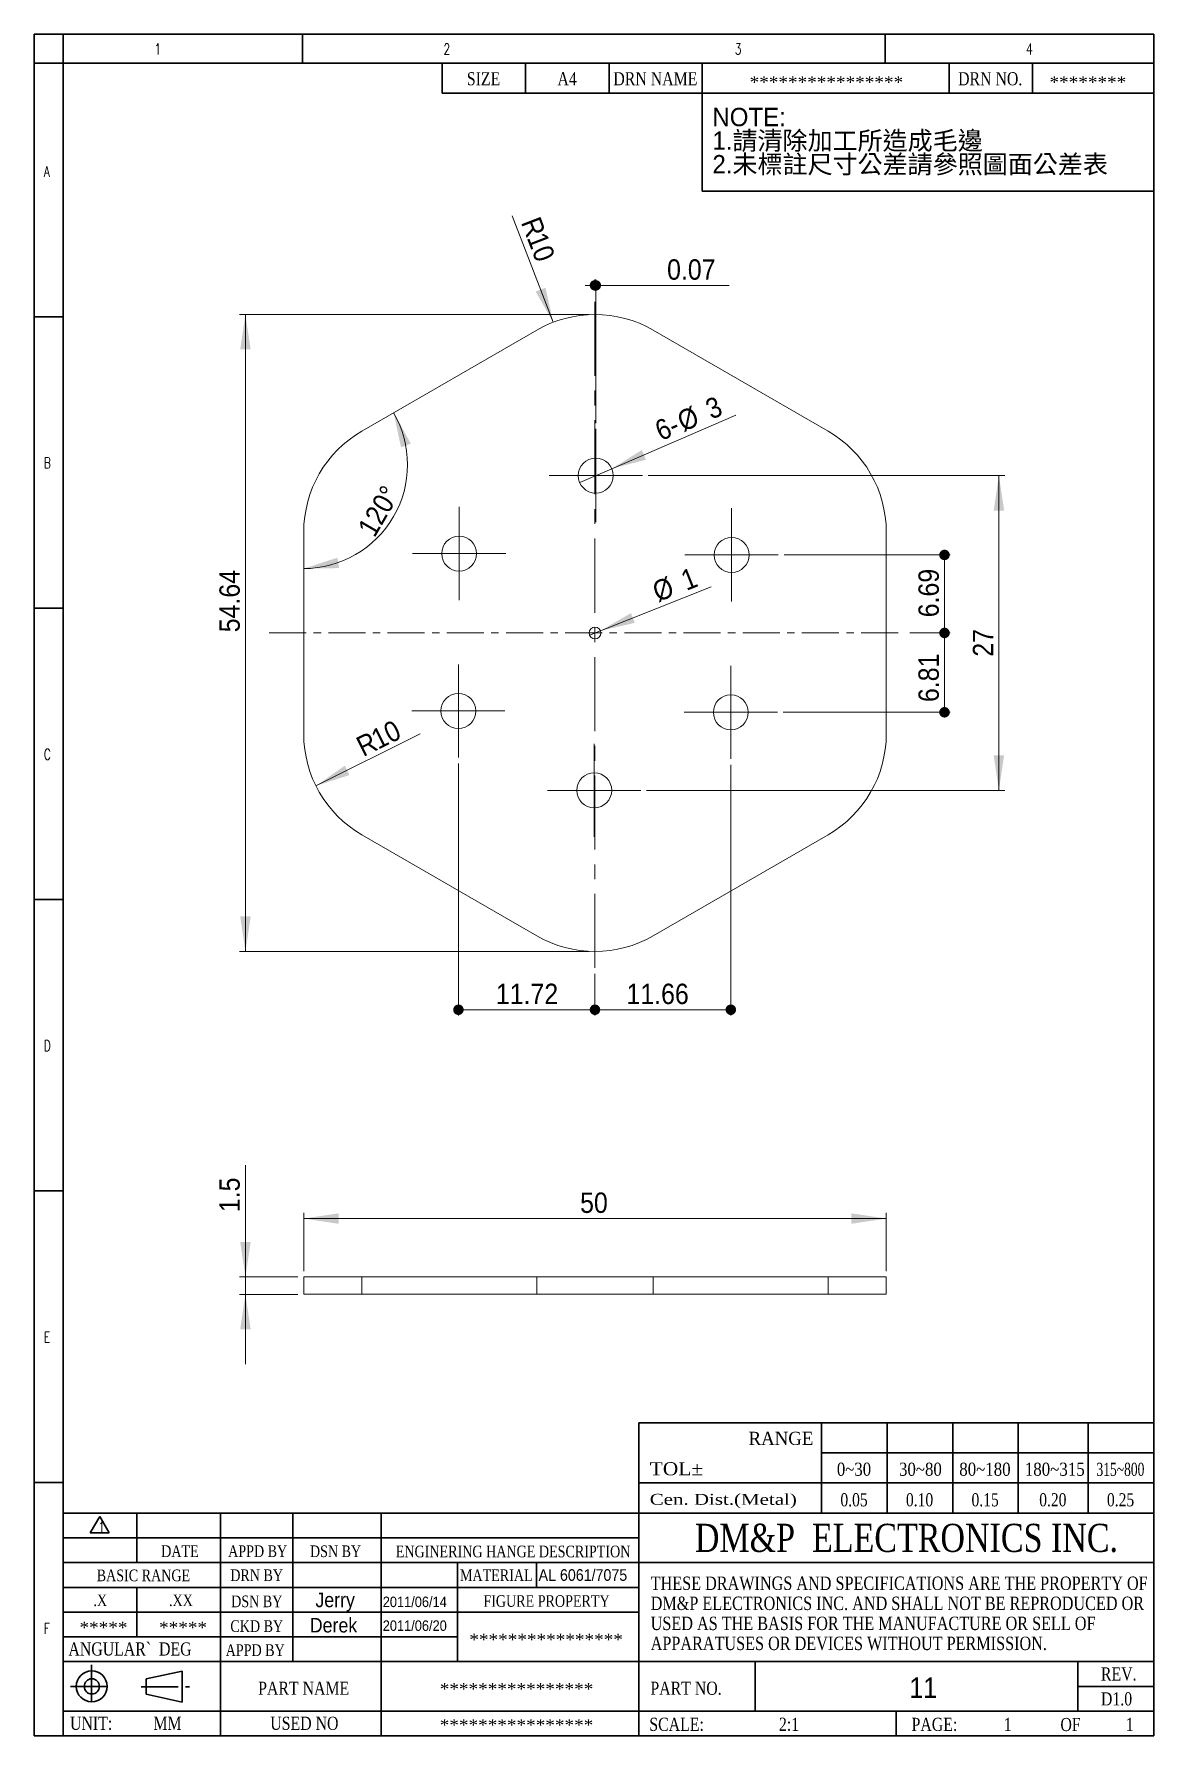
# Model space of a CAD drawing. Header units: millimetres. Extents: x 10 to 202, y 2 to 295.
import ezdxf

# ---------------------------------------------------------------- set-up
doc = ezdxf.new("R2010")
doc.units = ezdxf.units.MM
doc.linetypes.add('CENTER', pattern=[10.16, 6.35, -1.27, 1.27, -1.27])
doc.linetypes.add('CENTERX2', pattern=[20.32, 12.7, -2.54, 2.54, -2.54])
doc.layers.add('SLD-0', color=179, linetype='Continuous')
for name, color, linetype, lineweight in [('中心線2', 1, 'CENTER', 15), ('尺寸標柱線', 3, 'Continuous', 15), ('文字線性', 179, 'Continuous', 15)]:
    doc.layers.add(name, color=color, linetype=linetype, lineweight=lineweight)
doc.styles.add('SLDTEXTSTYLE0', font='GOTHIC.TTF', dxfattribs={"width": 0.913})
doc.styles.add('SLDTEXTSTYLE1', font='')
doc.styles.add('SLDTEXTSTYLE10', font='times.ttf', dxfattribs={"width": 1.26888})
doc.styles.add('SLDTEXTSTYLE11', font='times.ttf', dxfattribs={"width": 0.786331})
doc.styles.add('SLDTEXTSTYLE12', font='times.ttf', dxfattribs={"width": 0.8})
doc.styles.add('SLDTEXTSTYLE13', font='times.ttf', dxfattribs={"width": 1.090687})
doc.styles.add('SLDTEXTSTYLE14', font='txt_____.ttf', dxfattribs={"width": 0.75})
doc.styles.add('SLDTEXTSTYLE15', font='txt_____.ttf', dxfattribs={"width": 0.7})
doc.styles.add('SLDTEXTSTYLE2', font='', dxfattribs={"bigfont": 'bigfont'})
doc.styles.add('SLDTEXTSTYLE3', font='times.ttf', dxfattribs={"width": 0.950828})
doc.styles.add('SLDTEXTSTYLE4', font='times.ttf', dxfattribs={"width": 1.081739})
doc.styles.add('SLDTEXTSTYLE5', font='times.ttf', dxfattribs={"width": 0.846979})
doc.styles.add('SLDTEXTSTYLE6', font='times.ttf', dxfattribs={"width": 0.850598})
doc.styles.add('SLDTEXTSTYLE7', font='times.ttf', dxfattribs={"width": 0.853029})
doc.styles.add('SLDTEXTSTYLE8', font='times.ttf', dxfattribs={"width": 0.854773})
doc.styles.add('SLDTEXTSTYLE9', font='times.ttf', dxfattribs={"width": 0.683818})
doc.styles.get('SLDTEXTSTYLE1').set_extended_font_data('新細明體')
doc.styles.get('SLDTEXTSTYLE2').set_extended_font_data('新細明體')
doc.dimstyles.new('SLDDIMSTYLE0', dxfattribs={"dimtxt": 3.5, "dimasz": 1.8, "dimexe": 0, "dimexo": 0.0625, "dimgap": 0.875, "dimtad": 2, "dimlfac": 0.5, "dimrnd": 1e-09, "dimzin": 12, "dimdsep": 46, "dimtxsty": 'SLDTEXTSTYLE0', "dimblk1": 'DOT', "dimblk2": 'DOT', "dimsah": 1, "dimcen": 0.09, "dimadec": 0, "dimazin": 0, "dimtfac": 1, "dimtofl": 0, "dimtmove": 0, "dimatfit": 3, "dimldrblk": 'DOT', "dimfxl": 0, "dimtolj": 1, "dimtzin": 12, "dimarcsym": 0})
doc.dimstyles.new('SLDDIMSTYLE1', dxfattribs={"dimtxt": 3.5, "dimasz": 6, "dimexe": 0, "dimexo": 0.0625, "dimgap": 0.875, "dimtad": 2, "dimlfac": 0.5, "dimrnd": 1e-09, "dimzin": 12, "dimdsep": 46, "dimtxsty": 'SLDTEXTSTYLE0', "dimsah": 1, "dimcen": 0.09, "dimadec": 0, "dimazin": 0, "dimtfac": 1, "dimtofl": 0, "dimtmove": 0, "dimatfit": 3, "dimfxl": 0, "dimtolj": 1, "dimtzin": 12, "dimarcsym": 0})
doc.dimstyles.new('SLDDIMSTYLE2', dxfattribs={"dimtxt": 3.5, "dimasz": 6, "dimexe": 0, "dimexo": 0.0625, "dimgap": 0.875, "dimtad": 2, "dimlfac": 0.5, "dimrnd": 1e-09, "dimzin": 12, "dimdsep": 46, "dimtxsty": 'SLDTEXTSTYLE0', "dimsah": 1, "dimcen": 0.09, "dimadec": 0, "dimazin": 0, "dimtfac": 1, "dimtofl": 0, "dimtmove": 0, "dimatfit": 3, "dimfxl": 0, "dimtolj": 1, "dimtzin": 12, "dimarcsym": 0})
doc.dimstyles.new('SLDDIMSTYLE3', dxfattribs={"dimtxt": 3.5, "dimasz": 6, "dimexe": 0, "dimexo": 0.0625, "dimgap": 0.875, "dimtad": 2, "dimlfac": 0.5, "dimrnd": 1e-09, "dimzin": 12, "dimdsep": 46, "dimtxsty": 'SLDTEXTSTYLE0', "dimsah": 1, "dimcen": 0.09, "dimadec": 0, "dimazin": 0, "dimtfac": 1, "dimtmove": 0, "dimatfit": 3, "dimfxl": 0, "dimtolj": 1, "dimtzin": 12, "dimarcsym": 0})
doc.dimstyles.new('SLDDIMSTYLE4', dxfattribs={"dimtxt": 3.5, "dimasz": 6, "dimexe": 0, "dimexo": 0.0625, "dimgap": 0.875, "dimtad": 2, "dimlfac": 0.5, "dimrnd": 1e-09, "dimzin": 12, "dimdsep": 46, "dimtxsty": 'SLDTEXTSTYLE0', "dimsah": 1, "dimcen": 0.09, "dimadec": 0, "dimazin": 0, "dimtfac": 1, "dimtmove": 0, "dimatfit": 3, "dimfxl": 0, "dimtolj": 1, "dimtzin": 12, "dimarcsym": 0})
doc.dimstyles.new('SLDDIMSTYLE5', dxfattribs={"dimtxt": 3.5, "dimasz": 6, "dimexe": 0, "dimexo": 0.0625, "dimgap": 0.875, "dimtad": 2, "dimdec": 4, "dimlfac": 0.5, "dimzin": 12, "dimdsep": 46, "dimtxsty": 'SLDTEXTSTYLE0', "dimsah": 1, "dimcen": 0.09, "dimazin": 0, "dimtfac": 1, "dimtofl": 0, "dimtmove": 0, "dimatfit": 3, "dimfxl": 0, "dimtolj": 1, "dimtzin": 12, "dimarcsym": 0})
doc.dimstyles.new('SLDDIMSTYLE6', dxfattribs={"dimtxt": 3.5, "dimasz": 6, "dimexe": 0, "dimexo": 0.0625, "dimgap": 0.875, "dimtad": 2, "dimlfac": 0.5, "dimrnd": 1e-09, "dimzin": 12, "dimdsep": 46, "dimtxsty": 'SLDTEXTSTYLE0', "dimsah": 1, "dimcen": 0.09, "dimadec": 0, "dimazin": 0, "dimtfac": 1, "dimtofl": 0, "dimtmove": 0, "dimatfit": 3, "dimfxl": 0, "dimtolj": 1, "dimtzin": 12, "dimarcsym": 0})
doc.dimstyles.new('SLDDIMSTYLE7', dxfattribs={"dimtxt": 3.5, "dimasz": 6, "dimexe": 0, "dimexo": 0.0625, "dimgap": 0.875, "dimtad": 2, "dimdec": 1, "dimlfac": 0.5, "dimrnd": 1e-09, "dimzin": 12, "dimdsep": 46, "dimtxsty": 'SLDTEXTSTYLE0', "dimsah": 1, "dimcen": 0.09, "dimadec": 0, "dimazin": 0, "dimtfac": 1, "dimtdec": 1, "dimtofl": 0, "dimtmove": 0, "dimatfit": 3, "dimfxl": 0, "dimtolj": 1, "dimtzin": 12, "dimarcsym": 0})

# ---------------------------------------------------------------- blocks, each defined once
blk = doc.blocks.new('SW_NOTE_0')
at = {"layer": '文字線性', "color": 0, "char_height": 3.5, "attachment_point": 1}
for s, insert, style in [('NOTE:', (0, 4.37), 'SLDTEXTSTYLE1'), ('1.請清除加工所造成毛邊', (0, -0.13), 'SLDTEXTSTYLE2'), ('2.未標註尺寸公差請參照圖面公差表', (0, -4.63), 'SLDTEXTSTYLE2')]:
    blk.add_mtext(s, dxfattribs=dict(at, insert=insert, style=style))
blk = doc.blocks.new('SW_NOTE_1')
at = {"layer": 'SLD-0', "color": 0, "char_height": 2.3, "attachment_point": 1, "style": 'SLDTEXTSTYLE12'}
for s, insert in [('THESE DRAWINGS AND SPECIFICATIONS ARE THE PROPERTY OF', (0, 3.02)), ('DM&P ELECTRONICS INC. AND SHALL NOT BE REPRODUCED OR ', (0, -0.42)), ('USED AS THE BASIS FOR THE MANUFACTURE OR SELL OF ', (0, -3.86)), ('APPARATUSES OR DEVICES WITHOUT PERMISSION.', (0, -7.29))]:
    blk.add_mtext(s, dxfattribs=dict(at, insert=insert))
blk = doc.blocks.new('_DOT')
at = {"color": 0, "linetype": 'ByBlock', "lineweight": -2}
blk.add_line((-0.5, 0), (-1, 0), dxfattribs=at)
at = {"color": 0, "linetype": 'ByBlock', "const_width": 0.5}
blk.add_lwpolyline([(-0.25, 0, 1), (0.25, 0, 1)], format="xyb", close=True, dxfattribs=at)
blk = doc.blocks.new('*D4')
at = {"layer": '尺寸標柱線', "color": 5}
for p, q in [((138.74, 205.13), (167.29, 205.13)), ((166.29, 191.74), (166.29, 205.13)), ((160.36, 191.74), (167.29, 191.74))]:
    blk.add_line(p, q, dxfattribs=at)
at = {"layer": '尺寸標柱線', "color": 5, "xscale": 1.8, "yscale": 1.8}
for p, rotation in [((166.29, 205.13, 0.2), 90.0000000000004), ((166.29, 191.74, 0.2), 270.0000000000004)]:
    blk.add_blockref('_DOT', p, dxfattribs=dict(at, rotation=rotation))
at = {"layer": '尺寸標柱線', "color": 5, "insert": (161.82, 194.43), "char_height": 3.5, "attachment_point": 1, "rotation": 90, "style": 'SLDTEXTSTYLE0'}
blk.add_mtext('6.69', dxfattribs=at)
blk = doc.blocks.new('*D5')
at = {"layer": '尺寸標柱線', "color": 5}
for p, q in [((160.36, 191.74), (167.29, 191.74)), ((166.29, 178.13), (166.29, 191.74)), ((138.61, 178.13), (167.29, 178.13))]:
    blk.add_line(p, q, dxfattribs=at)
at = {"layer": '尺寸標柱線', "color": 5, "xscale": 1.8, "yscale": 1.8}
for p, rotation in [((166.29, 191.74, 0.2), 90.0000000000004), ((166.29, 178.13, 0.2), 270.0000000000004)]:
    blk.add_blockref('_DOT', p, dxfattribs=dict(at, rotation=rotation))
at = {"layer": '尺寸標柱線', "color": 5, "insert": (161.82, 179.89), "char_height": 3.5, "attachment_point": 1, "rotation": 90, "style": 'SLDTEXTSTYLE0'}
blk.add_mtext('6.81', dxfattribs=at)
blk = doc.blocks.new('*D6')
at = {"layer": '尺寸標柱線', "color": 5}
for p, q in [((105.29, 246.38), (45.29, 246.38)), ((46.29, 137.1), (46.29, 246.38)), ((105.29, 137.1), (45.29, 137.1))]:
    blk.add_line(p, q, dxfattribs=at)
for points in [[(46.29, 246.38), (45.39, 240.38), (47.19, 240.38)], [(46.29, 137.1), (47.19, 143.1), (45.39, 143.1)]]:
    blk.add_solid(points, dxfattribs=at)
at = {"layer": '尺寸標柱線', "color": 5, "insert": (41.82, 191.86), "char_height": 3.5, "attachment_point": 1, "rotation": 90, "style": 'SLDTEXTSTYLE0'}
blk.add_mtext('54.64', dxfattribs=at)
blk = doc.blocks.new('*D7')
at = {"layer": '尺寸標柱線', "color": 5}
blk.add_line((99.11, 245.05), (92.08, 263.32), dxfattribs=at)
blk.add_solid([(99.11, 245.05), (97.8, 250.97), (96.12, 250.32)], dxfattribs=at)
at = {"layer": '尺寸標柱線', "color": 5, "char_height": 3.5, "attachment_point": 1, "rotation": 291.0498, "style": 'SLDTEXTSTYLE0'}
for s, insert in [('R', (96.81, 263.45)), ('10', (97.83, 260.8))]:
    blk.add_mtext(s, dxfattribs=dict(at, insert=insert))
blk = doc.blocks.new('*D8')
at = {"layer": '尺寸標柱線', "color": 5}
for p, q in [((82.85, 169.35), (82.85, 126.1)), ((106.29, 133.26), (106.29, 126.1)), ((82.85, 127.1), (106.29, 127.1))]:
    blk.add_line(p, q, dxfattribs=at)
at = {"layer": '尺寸標柱線', "color": 5, "xscale": 1.8, "yscale": 1.8, "rotation": 180.0000000000004}
blk.add_blockref('_DOT', (82.85, 127.1, -1.3), dxfattribs=at)
at = {"layer": '尺寸標柱線', "color": 5, "xscale": 1.8, "yscale": 1.8}
blk.add_blockref('_DOT', (106.29, 127.1, -1.3), dxfattribs=at)
at = {"layer": '尺寸標柱線', "color": 5, "insert": (89.28, 131.57), "char_height": 3.5, "attachment_point": 1, "style": 'SLDTEXTSTYLE0'}
blk.add_mtext('11.72', dxfattribs=at)
blk = doc.blocks.new('*D9')
at = {"layer": '尺寸標柱線', "color": 5}
for p, q in [((129.61, 169.13), (129.61, 126.1)), ((106.29, 133.26), (106.29, 126.1)), ((106.29, 127.1), (129.61, 127.1))]:
    blk.add_line(p, q, dxfattribs=at)
at = {"layer": '尺寸標柱線', "color": 5, "xscale": 1.8, "yscale": 1.8, "rotation": 180.0000000000004}
blk.add_blockref('_DOT', (106.29, 127.1, -1.3), dxfattribs=at)
at = {"layer": '尺寸標柱線', "color": 5, "xscale": 1.8, "yscale": 1.8}
blk.add_blockref('_DOT', (129.61, 127.1, -1.3), dxfattribs=at)
at = {"layer": '尺寸標柱線', "color": 5, "insert": (111.7, 131.57), "char_height": 3.5, "attachment_point": 1, "style": 'SLDTEXTSTYLE0'}
blk.add_mtext('11.66', dxfattribs=at)
blk = doc.blocks.new('*D10')
at = {"layer": '尺寸標柱線', "color": 5}
for p, q in [((106.29, 250.69), (106.29, 252.38)), ((106.29, 251.38), (106.43, 251.38)), ((106.43, 227.74), (106.43, 252.38)), ((106.43, 251.38), (129.3, 251.38))]:
    blk.add_line(p, q, dxfattribs=at)
at = {"layer": '尺寸標柱線', "color": 5, "xscale": 1.8, "yscale": 1.8}
blk.add_blockref('_DOT', (106.43, 251.38, -1.3), dxfattribs=at)
at = {"layer": '尺寸標柱線', "color": 5, "xscale": 1.8, "yscale": 1.8, "rotation": 180.0000000000004}
blk.add_blockref('_DOT', (106.29, 251.38, -1.3), dxfattribs=at)
at = {"layer": '尺寸標柱線', "color": 5, "insert": (118.67, 255.85), "char_height": 3.5, "attachment_point": 1, "style": 'SLDTEXTSTYLE0'}
blk.add_mtext('0.07', dxfattribs=at)
blk = doc.blocks.new('*D11')
at = {"layer": '尺寸標柱線', "color": 5}
for p, q in [((115.43, 218.74), (176.63, 218.74)), ((175.63, 164.74), (175.63, 218.74)), ((115.16, 164.74), (176.63, 164.74))]:
    blk.add_line(p, q, dxfattribs=at)
for points in [[(175.63, 218.74), (174.73, 212.74), (176.53, 212.74)], [(175.63, 164.74), (176.53, 170.74), (174.73, 170.74)]]:
    blk.add_solid(points, dxfattribs=at)
at = {"layer": '尺寸標柱線', "color": 5, "insert": (171.16, 187.67), "char_height": 3.5, "attachment_point": 1, "rotation": 90, "style": 'SLDTEXTSTYLE0'}
blk.add_mtext('27', dxfattribs=at)
blk = doc.blocks.new('*D12')
at = {"layer": '尺寸標柱線', "color": 5}
for q in [(130.49, 229.1), (103.67, 217.55)]:
    blk.add_line((109.18, 219.93), q, dxfattribs=at)
blk.add_solid([(109.18, 219.93), (115.05, 221.47), (114.34, 223.13)], dxfattribs=at)
at = {"layer": '尺寸標柱線', "color": 5, "char_height": 3.5, "attachment_point": 1, "rotation": 23.2962, "style": 'SLDTEXTSTYLE0'}
for s, insert in [('%%c', (120.05, 229.44)), ('3', (124.9, 231.53)), ('6-', (116.23, 227.86))]:
    blk.add_mtext(s, dxfattribs=dict(at, insert=insert))
blk = doc.blocks.new('*D13')
at = {"layer": '尺寸標柱線', "color": 5}
for q in [(126.21, 199.63), (105.36, 191.37)]:
    blk.add_line((107.22, 192.11), q, dxfattribs=at)
blk.add_solid([(107.22, 192.11), (113.13, 193.48), (112.47, 195.15)], dxfattribs=at)
at = {"layer": '尺寸標柱線', "color": 5, "char_height": 3.5, "attachment_point": 1, "rotation": 21.6001, "style": 'SLDTEXTSTYLE0'}
for s, insert in [('%%c', (115.8, 200.27)), ('1', (120.7, 202.21))]:
    blk.add_mtext(s, dxfattribs=dict(at, insert=insert))
blk = doc.blocks.new('*D14')
at = {"layer": '尺寸標柱線', "color": 5}
blk.add_arc((56.29, 220.61), 17.82, 270, 30, dxfattribs=at)
for points in [[(71.73, 229.52), (73, 223.59), (74.69, 224.22)], [(56.29, 202.79), (62.36, 202.87), (62.07, 204.65)]]:
    blk.add_solid(points, dxfattribs=at)
at = {"layer": '尺寸標柱線', "color": 5, "insert": (65.41, 209.73), "char_height": 3.5, "attachment_point": 1, "rotation": 59.7814, "style": 'SLDTEXTSTYLE0'}
blk.add_mtext('120°', dxfattribs=at)
blk = doc.blocks.new('*D15')
at = {"layer": '尺寸標柱線', "color": 5}
blk.add_line((58.39, 165.51), (76.29, 174.42), dxfattribs=at)
blk.add_solid([(58.39, 165.51), (64.16, 167.37), (63.36, 168.99)], dxfattribs=at)
at = {"layer": '尺寸標柱線', "color": 5, "char_height": 3.5, "attachment_point": 1, "rotation": 26.4647, "style": 'SLDTEXTSTYLE0'}
for s, insert in [('10', (67.5, 174.82)), ('R', (64.96, 173.56))]:
    blk.add_mtext(s, dxfattribs=dict(at, insert=insert))
blk = doc.blocks.new('SW_CENTERMARKSYMBOL_0')
at = {"layer": '中心線2', "color": 0}
for p, q in [((0, 5), (0, 8)), ((0, 0), (0, 5)), ((-5, 0), (-8, 0)), ((0, 0), (-5, 0)), ((0, 0), (0, -5)), ((0, 0), (5, 0)), ((5, 0), (8, 0)), ((0, -5), (0, -8))]:
    blk.add_line(p, q, dxfattribs=at)
blk = doc.blocks.new('SW_CENTERMARKSYMBOL_1')
at = {"layer": '中心線2', "color": 0}
for p, q in [((0, 5), (0, 8)), ((0, 0), (0, 5)), ((-5, 0), (-8, 0)), ((0, 0), (-5, 0)), ((0, 0), (0, -5)), ((0, 0), (5, 0)), ((5, 0), (8, 0)), ((0, -5), (0, -8))]:
    blk.add_line(p, q, dxfattribs=at)
blk = doc.blocks.new('SW_CENTERMARKSYMBOL_2')
at = {"layer": '中心線2', "color": 0}
for p, q in [((0, 5), (0, 8)), ((0, 0), (0, 5)), ((-5, 0), (-8, 0)), ((0, 0), (-5, 0)), ((0, 0), (0, -5)), ((0, 0), (5, 0)), ((5, 0), (8, 0)), ((0, -5), (0, -8))]:
    blk.add_line(p, q, dxfattribs=at)
blk = doc.blocks.new('SW_CENTERMARKSYMBOL_3')
at = {"layer": '中心線2', "color": 0}
for p, q in [((0, 5), (0, 8)), ((0, 0), (0, 5)), ((-5, 0), (-8, 0)), ((0, 0), (-5, 0)), ((0, 0), (0, -5)), ((0, 0), (5, 0)), ((5, 0), (8, 0)), ((0, -5), (0, -8))]:
    blk.add_line(p, q, dxfattribs=at)
blk = doc.blocks.new('SW_CENTERMARKSYMBOL_4')
at = {"layer": '中心線2', "color": 0}
for p, q in [((0, 5), (0, 8)), ((0, 0), (0, 5)), ((-5, 0), (-8, 0)), ((0, 0), (-5, 0)), ((0, 0), (0, -5)), ((0, 0), (5, 0)), ((5, 0), (8, 0)), ((0, -5), (0, -8))]:
    blk.add_line(p, q, dxfattribs=at)
blk = doc.blocks.new('SW_CENTERMARKSYMBOL_5')
at = {"layer": '中心線2', "color": 0}
for p, q in [((0, 5), (0, 8)), ((0, 0), (0, 5)), ((-5, 0), (-8, 0)), ((0, 0), (-5, 0)), ((0, 0), (0, -5)), ((0, 0), (5, 0)), ((5, 0), (8, 0)), ((0, -5), (0, -8))]:
    blk.add_line(p, q, dxfattribs=at)
blk = doc.blocks.new('SW_CENTERMARKSYMBOL_6')
at = {"layer": '中心線2', "color": 0}
for p, q in [((0, 5), (0, 8)), ((0, 0), (0, 5)), ((-5, 0), (-8, 0)), ((0, 0), (-5, 0)), ((0, 0), (0, -5)), ((0, 0), (5, 0)), ((5, 0), (8, 0)), ((0, -5), (0, -8))]:
    blk.add_line(p, q, dxfattribs=at)
blk = doc.blocks.new('SW_CENTERMARKSYMBOL_7')
at = {"layer": '中心線2', "color": 0}
for p, q in [((0, 5), (0, 8)), ((0, 0), (0, 5)), ((-5, 0), (-8, 0)), ((0, 0), (-5, 0)), ((0, 0), (0, -5)), ((0, 0), (5, 0)), ((5, 0), (8, 0)), ((0, -5), (0, -8))]:
    blk.add_line(p, q, dxfattribs=at)
blk = doc.blocks.new('SW_CENTERMARKSYMBOL_8')
at = {"layer": '中心線2', "color": 0}
for p, q in [((0, 5), (0, 8)), ((0, 0), (0, 5)), ((-5, 0), (-8, 0)), ((0, 0), (-5, 0)), ((0, 0), (0, -5)), ((0, 0), (5, 0)), ((5, 0), (8, 0)), ((0, -5), (0, -8))]:
    blk.add_line(p, q, dxfattribs=at)
blk = doc.blocks.new('SW_CENTERMARKSYMBOL_9')
at = {"layer": '中心線2', "color": 0}
for p, q in [((0, 5), (0, 8)), ((0, 0), (0, 5)), ((-5, 0), (-8, 0)), ((0, 0), (-5, 0)), ((0, 0), (0, -5)), ((0, 0), (5, 0)), ((5, 0), (8, 0)), ((0, -5), (0, -8))]:
    blk.add_line(p, q, dxfattribs=at)
blk = doc.blocks.new('*D26')
at = {"layer": '尺寸標柱線', "color": 5}
for p, q in [((46.29, 81.27), (46.29, 100.42)), ((55.29, 81.27), (45.29, 81.27)), ((46.29, 78.27), (46.29, 81.27)), ((55.29, 78.27), (45.29, 78.27)), ((46.29, 78.27), (46.29, 66.27))]:
    blk.add_line(p, q, dxfattribs=at)
for points in [[(46.29, 81.27), (47.19, 87.27), (45.39, 87.27)], [(46.29, 78.27), (45.39, 72.27), (47.19, 72.27)]]:
    blk.add_solid(points, dxfattribs=at)
at = {"layer": '尺寸標柱線', "color": 5, "insert": (41.82, 92.37), "char_height": 3.5, "attachment_point": 1, "rotation": 90, "style": 'SLDTEXTSTYLE0'}
blk.add_mtext('1.5', dxfattribs=at)
blk = doc.blocks.new('*D27')
at = {"layer": '尺寸標柱線', "color": 5}
for p, q in [((56.29, 82.27), (56.29, 92.27)), ((56.29, 91.27), (156.29, 91.27)), ((156.29, 82.27), (156.29, 92.27))]:
    blk.add_line(p, q, dxfattribs=at)
for points in [[(56.29, 91.27), (62.29, 90.37), (62.29, 92.17)], [(156.29, 91.27), (150.29, 92.17), (150.29, 90.37)]]:
    blk.add_solid(points, dxfattribs=at)
at = {"layer": '尺寸標柱線', "color": 5, "insert": (103.74, 95.74), "char_height": 3.5, "attachment_point": 1, "style": 'SLDTEXTSTYLE0'}
blk.add_mtext('50', dxfattribs=at)

msp = doc.modelspace()

# ---------------------------------------------------------------- linework, layer by layer
at = {"color": 7, "linetype": 'Continuous', "lineweight": 15}
for p, q in [((96.29462, 243.70168), (66.29462, 226.38117)), ((146.29461, 226.38117), (116.29462, 243.70168)), ((56.29461, 209.06066), (56.29461, 174.41965)), ((156.29462, 174.41965), (156.29462, 209.06066)), ((66.29462, 157.09914), (96.29462, 139.77863)), ((116.29462, 139.77863), (146.29461, 157.09914)), ((56.29461, 81.27101), (56.29461, 78.27101)), ((56.29461, 81.27101), (66.29462, 81.27101)), ((66.29462, 81.27101), (66.29462, 78.27101)), ((66.29462, 81.27101), (96.29462, 81.27101)), ((96.29462, 81.27101), (96.29462, 78.27101)), ((96.29462, 81.27101), (116.29462, 81.27101)), ((116.29462, 81.27101), (116.29462, 78.27101)), ((116.29462, 81.27101), (146.29461, 81.27101)), ((146.29461, 81.27101), (146.29461, 78.27101)), ((146.29461, 81.27101), (156.29462, 81.27101)), ((156.29462, 81.27101), (156.29462, 78.27101)), ((56.29461, 78.27101), (66.29462, 78.27101)), ((66.29462, 78.27101), (96.29462, 78.27101)), ((96.29462, 78.27101), (116.29462, 78.27101)), ((116.29462, 78.27101), (146.29461, 78.27101)), ((146.29461, 78.27101), (156.29462, 78.27101))]:
    msp.add_line(p, q, dxfattribs=at)
for centre, radius in [((106.42626, 218.74015), 3), ((82.97775, 205.35417), 3), ((129.74313, 205.12614), 3), ((106.29462, 191.74015), 1), ((82.84611, 178.35417), 3), ((129.61148, 178.12614), 3), ((106.16297, 164.74015), 3)]:
    msp.add_circle(centre, radius, dxfattribs=at)
for centre, start, end in [((106.29462, 226.38117), 60, 120), ((76.29462, 209.06066), 120, 180), ((136.29462, 209.06066), 0, 60), ((76.29462, 174.41965), 180, 240), ((136.29462, 174.41965), 300, 0), ((106.29462, 157.09914), 240, 300)]:
    msp.add_arc(centre, 20, start, end, dxfattribs=at)
at = {"layer": 'SLD-0', "color": 7, "linetype": 'Continuous', "lineweight": 30}
for p, q in [((10, 294.5), (10, 2.5)), ((80.05731, 284.34727), (80.05731, 289.5)), ((94.38231, 289.5), (94.38231, 284.34727)), ((108.70731, 289.5), (108.70731, 284.34727)), ((124.70422, 289.5), (124.70422, 284.34727)), ((167.08125, 289.5), (167.08125, 284.34727)), ((181.40625, 289.5), (181.40625, 284.34727)), ((80.05731, 284.34727), (202.24907, 284.34727)), ((15, 246), (10, 246)), ((10, 196), (15, 196)), ((10, 146), (15, 146)), ((10, 96), (15, 96)), ((113.8, 56.2082), (202.2, 56.2082)), ((113.8, 56.2082), (113.8, 40.75)), ((145.2, 56.2082), (145.2, 40.75)), ((156.45, 56.2082), (156.45, 40.75)), ((167.7, 56.2082), (167.7, 40.75)), ((178.95, 56.2082), (178.95, 40.75)), ((190.95, 56.2082), (190.95, 40.75)), ((145.2, 51.05547), (202.2, 51.05547)), ((113.8, 45.90273), (202.2, 45.90273)), ((113.8, 40.75), (202.2, 40.75)), ((29.23886, 12.27594), (35.45144, 13.60173)), ((29.23886, 12.27594), (29.23886, 9.65899)), ((35.45144, 13.60173), (35.45144, 8.29662)), ((29.23886, 9.65899), (35.45144, 8.29662)), ((202.2, 2.5), (10, 2.5))]:
    msp.add_line(p, q, dxfattribs=at)
at = {"layer": 'SLD-0', "color": 7, "lineweight": 30}
for p, q in [((202.2, 294.5), (10, 294.5)), ((15, 289.5), (15, 294.5)), ((56.1, 289.5), (56.1, 294.5)), ((156.1, 289.5), (156.1, 294.5)), ((202.2, 289.5), (202.2, 294.5)), ((15, 289.5), (10, 289.5)), ((15, 289.5), (15, 2.5)), ((202.2, 289.5), (15, 289.5)), ((202.2, 2.5), (202.2, 289.5)), ((124.70422, 284.34727), (124.70422, 267.5644)), ((124.70422, 267.5644), (202.22593, 267.5644)), ((15, 57.75), (15, 2.5)), ((15, 57.75), (15, 2.5)), ((15, 46), (10, 46)), ((202.2, 40.75), (15, 40.75)), ((21.27295, 40.14141), (19.66119, 37.34976)), ((22.88471, 37.34976), (21.27295, 40.14141)), ((27.66971, 40.65357), (27.66971, 32.25)), ((41.99095, 40.75), (41.99095, 15.24993)), ((54.39893, 40.75), (54.39893, 15.24993)), ((69.6, 2.5), (69.6, 40.75)), ((113.8, 40.75), (113.8, 2.5)), ((113.8, 36.5), (15, 36.5)), ((19.66119, 37.34976), (22.88471, 37.34976)), ((202.2, 32.25), (15, 32.25)), ((82.68005, 32.25), (82.68005, 15.24993)), ((96.25378, 32.25), (96.25378, 28)), ((113.8, 28), (15, 28)), ((27.66971, 28), (27.66971, 19.5)), ((113.8, 23.75), (15, 23.75)), ((82.68005, 19.5), (15, 19.5)), ((69.6, 15.24993), (15, 15.24993)), ((41.99095, 15.24993), (41.99095, 2.5)), ((69.6, 15.24993), (202.2, 15.24993)), ((133.8, 15.24993), (133.8, 6.75)), ((189.2, 6.75), (189.2, 15.24993)), ((202.2, 11), (189.2, 11)), ((15, 6.75), (202.2, 6.75)), ((158, 2.5), (158, 6.75))]:
    msp.add_line(p, q, dxfattribs=at)
at = {"layer": 'SLD-0', "color": 7, "linetype": 'CENTER', "lineweight": 30}
for p, q in [((19.8923, 14.68467), (19.8923, 7.66842)), ((16.27007, 10.96191), (23.62537, 10.96191)), ((28.3806, 10.95601), (36.67153, 10.95601))]:
    msp.add_line(p, q, dxfattribs=at)
at = {"layer": 'SLD-0', "color": 7, "linetype": 'Continuous', "lineweight": 30}
for centre, radius in [((19.912, 11.00806), 2.65139), ((19.92045, 11.00507), 1.30277)]:
    msp.add_circle(centre, radius, dxfattribs=at)
at = {"layer": '中心線2', "color": 1, "linetype": 'CENTERX2', "lineweight": 0}
msp.add_line((106.29462, 134.26211), (106.29462, 249.68587), dxfattribs=at)
at = {"layer": '中心線2', "color": 1, "lineweight": 0}
msp.add_line((50.38084, 191.74015), (159.36245, 191.74015), dxfattribs=at)

# ---------------------------------------------------------------- block references
at = {"layer": 'SLD-0', "color": 7}
msp.add_blockref('SW_NOTE_1', (115.85331, 26.82986), dxfattribs=at)
at = {"layer": '中心線2', "color": 1}
for name, p in [('SW_CENTERMARKSYMBOL_9', (106.42626, 218.74015)), ('SW_CENTERMARKSYMBOL_3', (82.97775, 205.35417)), ('SW_CENTERMARKSYMBOL_7', (82.97775, 205.35417)), ('SW_CENTERMARKSYMBOL_0', (129.74313, 205.12614)), ('SW_CENTERMARKSYMBOL_4', (129.74313, 205.12614)), ('SW_CENTERMARKSYMBOL_2', (82.84611, 178.35417)), ('SW_CENTERMARKSYMBOL_6', (82.84611, 178.35417)), ('SW_CENTERMARKSYMBOL_1', (129.61148, 178.12614)), ('SW_CENTERMARKSYMBOL_5', (129.61148, 178.12614)), ('SW_CENTERMARKSYMBOL_8', (106.16297, 164.74015))]:
    msp.add_blockref(name, p, dxfattribs=at)
at = {"layer": '文字線性', "color": 1, "xscale": 0.9, "yscale": 0.9, "zscale": 0.9}
msp.add_blockref('SW_NOTE_0', (126.45226, 277.90598), dxfattribs=at)

# ---------------------------------------------------------------- texts
at = {"layer": 'SLD-0', "color": 7, "attachment_point": 1}
for s, insert, char_height, style in [('1', (30.68334, 292.85243), 1.85208, 'SLDTEXTSTYLE14'), ('2', (80.26667, 292.85243), 1.85208, 'SLDTEXTSTYLE14'), ('3', (130.26667, 292.85243), 1.85208, 'SLDTEXTSTYLE14'), ('4', (180.26666, 292.85243), 1.85208, 'SLDTEXTSTYLE14'), ('SIZE', (84.29168, 287.95586), 2.25, 'SLDTEXTSTYLE12'), ('A4', (99.84949, 287.95586), 2.25, 'SLDTEXTSTYLE12'), ('DRN NAME', (109.4467, 287.95586), 2.25, 'SLDTEXTSTYLE12'), ('****************', (132.83632, 287.24613), 2, 'SLDTEXTSTYLE13'), ('DRN NO.', (168.61875, 287.95586), 2.25, 'SLDTEXTSTYLE12'), ('********', (184.31446, 287.24613), 2, 'SLDTEXTSTYLE13'), ('A', (11.66667, 271.85242), 1.85208, 'SLDTEXTSTYLE14'), ('B', (11.66667, 221.85242), 1.85208, 'SLDTEXTSTYLE14'), ('C', (11.66667, 171.85242), 1.85208, 'SLDTEXTSTYLE14'), ('D', (11.66667, 121.85242), 1.85208, 'SLDTEXTSTYLE14'), ('E', (11.66667, 71.85242), 1.85208, 'SLDTEXTSTYLE14'), ('RANGE', (132.65198, 54.68408), 2.25, 'SLDTEXTSTYLE3'), ('TOL±', (115.69158, 49.4706), 2.25, 'SLDTEXTSTYLE4'), ('0~30', (147.81881, 49.38967), 2.25, 'SLDTEXTSTYLE5'), ('30~80', (158.48586, 49.38967), 2.25, 'SLDTEXTSTYLE6'), ('80~180', (168.825, 49.38967), 2.25, 'SLDTEXTSTYLE7'), ('180~315', (180.075, 49.38967), 2.25, 'SLDTEXTSTYLE8'), ('315~800', (192.375, 49.37087), 2.25, 'SLDTEXTSTYLE9'), ('Cen. Dist.(Metal)', (115.69158, 44.03398), 1.875, 'SLDTEXTSTYLE10'), ('0.05', (148.425, 44.14746), 2.25, 'SLDTEXTSTYLE11'), ('0.10', (159.675, 44.14746), 2.25, 'SLDTEXTSTYLE11'), ('0.15', (170.925, 44.14746), 2.25, 'SLDTEXTSTYLE11'), ('0.20', (182.55, 44.14746), 2.25, 'SLDTEXTSTYLE11'), ('0.25', (194.175, 44.14746), 2.25, 'SLDTEXTSTYLE11'), ('1', (21.06793, 39.25173), 1.8, 'SLDTEXTSTYLE15'), ('DM&P  ELECTRONICS INC.', (123.44144, 38.90286), 4.83, 'SLDTEXTSTYLE12'), ('DATE', (31.82831, 35.2057), 2, 'SLDTEXTSTYLE12'), ('APPD BY', (43.32063, 35.2057), 2, 'SLDTEXTSTYLE12'), ('DSN BY', (57.36005, 35.18965), 2, 'SLDTEXTSTYLE12'), ('ENGINERING HANGE DESCRIPTION', (72.09971, 35.15517), 2, 'SLDTEXTSTYLE12'), ('BASIC RANGE', (20.75673, 31.05028), 2, 'SLDTEXTSTYLE12'), ('DRN BY', (43.68712, 31.08105), 2, 'SLDTEXTSTYLE12'), ('MATERIAL', (83.10882, 31.08105), 2, 'SLDTEXTSTYLE12'), ('.X', (20.19715, 26.76954), 2, 'SLDTEXTSTYLE12'), ('.XX', (33.17487, 26.76954), 2, 'SLDTEXTSTYLE12'), ('DSN BY', (43.84074, 26.5948), 2, 'SLDTEXTSTYLE12'), ('FIGURE PROPERTY', (87.12867, 26.65517), 2, 'SLDTEXTSTYLE12'), ('F', (11.66667, 21.85242), 1.85208, 'SLDTEXTSTYLE14'), ('*****', (17.80308, 22.1132), 2, 'SLDTEXTSTYLE13'), ('*****', (31.46633, 22.1132), 2, 'SLDTEXTSTYLE13'), ('CKD BY', (43.70463, 22.3448), 2, 'SLDTEXTSTYLE12'), ('ANGULAR`  DEG', (15.90436, 18.54933), 2.25, 'SLDTEXTSTYLE12'), ('APPD BY', (42.90481, 18.22448), 2, 'SLDTEXTSTYLE12'), ('****************', (84.72589, 20.03732), 2, 'SLDTEXTSTYLE13'), ('PART NAME', (48.47219, 11.81851), 2.25, 'SLDTEXTSTYLE12'), ('PART NO.', (115.80647, 11.81851), 2.25, 'SLDTEXTSTYLE12'), ('REV.', (193.14074, 14.26396), 2.25, 'SLDTEXTSTYLE12'), ('****************', (79.64516, 11.56882), 2, 'SLDTEXTSTYLE13'), ('D1.0', (193.14074, 9.98848), 2.25, 'SLDTEXTSTYLE12'), ('UNIT:', (16.18151, 5.79971), 2.25, 'SLDTEXTSTYLE12'), ('MM', (30.4949, 5.79971), 2.25, 'SLDTEXTSTYLE12'), ('USED NO', (50.55416, 5.79971), 2.25, 'SLDTEXTSTYLE12'), ('****************', (79.64516, 5.37905), 2, 'SLDTEXTSTYLE13'), ('SCALE:', (115.61877, 5.62875), 2.25, 'SLDTEXTSTYLE12'), ('2:1', (137.86465, 5.62875), 2.25, 'SLDTEXTSTYLE12'), ('PAGE:', (160.63694, 5.61579), 2.25, 'SLDTEXTSTYLE12'), ('1', (176.45779, 5.59406), 2.25, 'SLDTEXTSTYLE12'), ('OF', (186.18995, 5.59406), 2.25, 'SLDTEXTSTYLE12'), ('1', (197.39356, 5.59406), 2.25, 'SLDTEXTSTYLE12')]:
    msp.add_mtext(s, dxfattribs=dict(at, insert=insert, char_height=char_height, style=style))
at = {"layer": '文字線性', "color": 5, "attachment_point": 1, "style": 'SLDTEXTSTYLE0'}
for s, insert, char_height in [('AL 6061/7075', (96.61514, 31.11294), 2), ('Jerry', (58.30067, 27.0964), 2.5), ('2011/06/14', (69.85878, 26.40739), 1.8), ('Derek', (57.3406, 22.75352), 2.5), ('2011/06/20', (69.85878, 22.32468), 1.8), ('11', (160.26296, 12.53075), 3.5)]:
    msp.add_mtext(s, dxfattribs=dict(at, insert=insert, char_height=char_height))

# ---------------------------------------------------------------- dimensions: what is measured, and where the dimension line sits
at = {"layer": '尺寸標柱線', "color": 5}
for center, mpoint, dimstyle, picture, middle in [((106.29462, 226.38117), (99.11104, 245.04654), 'SLDDIMSTYLE2', '*D7', (94.04317, 258.21461)), ((76.29462, 174.41965), (58.39043, 165.50673), 'SLDDIMSTYLE6', '*D15', (70.00877, 171.29049))]:
    dim = msp.add_radius_dim(center=center, mpoint=mpoint, dimstyle=dimstyle, dxfattribs=at)
    dim.commit()
    dim.dimension.update_dxf_attribs({"geometry": picture, "text_midpoint": middle, "dimtype": 164})
for base, p1, p2, picture, middle in [((106.42626, 251.37984), (106.29462, 249.68587), (106.42626, 226.74015), '*D10', (123.19227, 251.37984)), ((106.29462, 127.09914), (82.84611, 170.35417), (106.29462, 134.26211), '*D8', (95.0994, 127.09914)), ((129.61148, 127.09914), (106.29462, 134.26211), (129.61148, 170.12614), '*D9', (117.51456, 127.09914))]:
    dim = msp.add_linear_dim(base=base, p1=p1, p2=p2, dimstyle='SLDDIMSTYLE0', dxfattribs=at)
    dim.commit()
    dim.dimension.update_dxf_attribs({"geometry": picture, "text_midpoint": middle, "dimtype": 160})
for base, p1, p2, angle, dimstyle, picture, middle in [((46.29462, 246.38117), (106.29462, 137.09914), (106.29462, 246.38117), 90, 'SLDDIMSTYLE1', '*D6', (46.29462, 197.68171)), ((175.63374, 218.74015), (114.16297, 164.74015), (114.42626, 218.74015), 90, 'SLDDIMSTYLE1', '*D11', (175.63374, 190.25749)), ((166.29462, 205.12614), (159.36245, 191.74015), (137.74313, 205.12614), 90, 'SLDDIMSTYLE0', '*D4', (166.29462, 198.94962)), ((166.29462, 191.74015), (137.61148, 178.12614), (159.36245, 191.74015), 90, 'SLDDIMSTYLE0', '*D5', (166.29462, 184.41151)), ((46.29462, 81.27101), (56.29462, 78.27101), (56.29462, 81.27101), 90, 'SLDDIMSTYLE7', '*D26', (46.29462, 95.59651)), ((156.29462, 91.27101), (56.29462, 81.27101), (156.29462, 81.27101), 0, 'SLDDIMSTYLE1', '*D27', (106.32024, 91.27101))]:
    dim = msp.add_linear_dim(base=base, p1=p1, p2=p2, angle=angle, dimstyle=dimstyle, dxfattribs=at)
    dim.commit()
    dim.dimension.update_dxf_attribs({"geometry": picture, "text_midpoint": middle, "dimtype": 160})
dim = msp.add_angular_dim_2l(base=(71.72522, 211.69881), line1=((66.29462, 226.38117), (96.29462, 243.70168)), line2=((56.29462, 174.41965), (56.29462, 209.06066)), dimstyle='SLDDIMSTYLE5', dxfattribs=at)
dim.commit()
dim.dimension.update_dxf_attribs({"geometry": '*D14', "text_midpoint": (71.69112, 211.64001), "dimtype": 162})
dim = msp.add_diameter_dim_2p(p1=(103.67085, 217.5537), p2=(109.18168, 219.92661), text='6-<>', dimstyle='SLDDIMSTYLE3', dxfattribs=at)
dim.commit()
dim.dimension.update_dxf_attribs({"geometry": '*D12', "text_midpoint": (123.70415, 226.17983), "dimtype": 163})
dim = msp.add_diameter_dim_2p(p1=(105.36484, 191.37203), p2=(107.22439, 192.10828), dimstyle='SLDDIMSTYLE4', dxfattribs=at)
dim.commit()
dim.dimension.update_dxf_attribs({"geometry": '*D13', "text_midpoint": (121.30123, 197.68172), "dimtype": 163})

doc.saveas('drawing.dxf')
